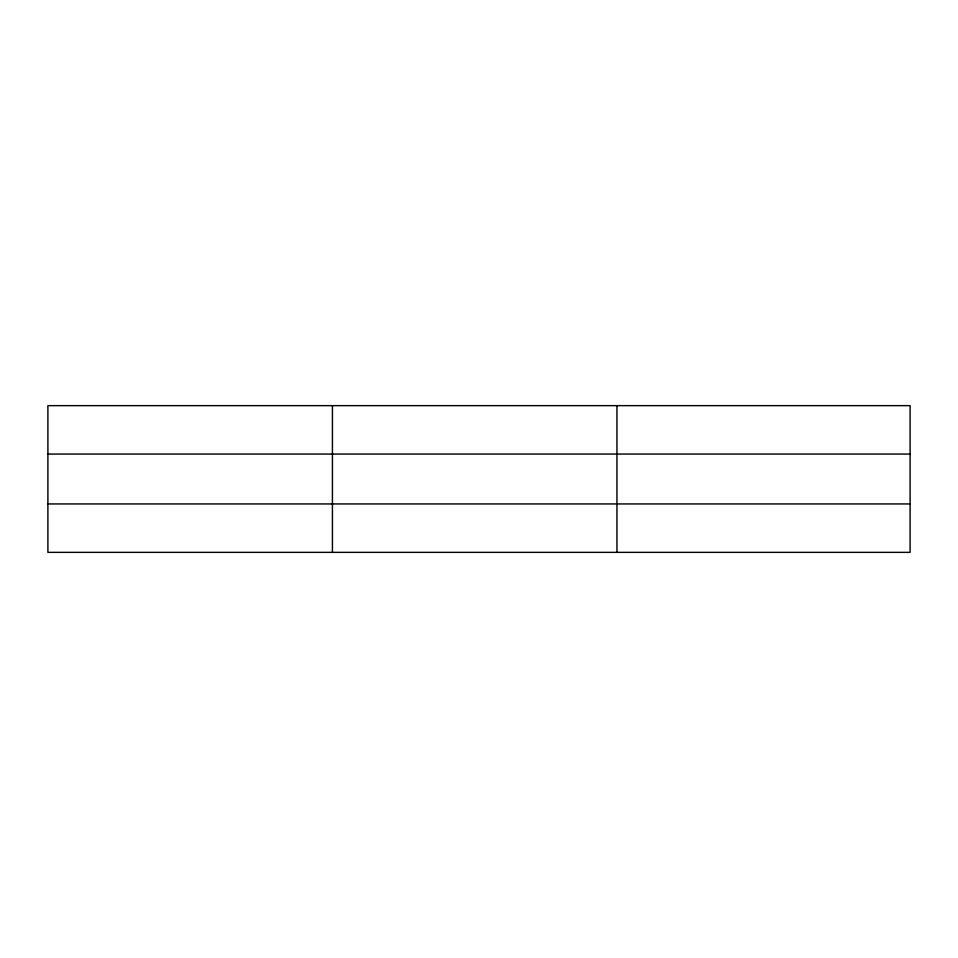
<?xml version="1.0" encoding="UTF-8"?>
<svg xmlns="http://www.w3.org/2000/svg" width="958" height="958" viewBox="0 0 958 958"><rect width="100%" height="100%" fill="white"/><g stroke="black" fill="none" stroke-linecap="round" stroke-linejoin="round"><path stroke-width="1.44" d="M332.426 405.641L332.426 552.359M616.952 405.641L616.952 552.359M910.1 503.944L910.1 552.359L47.9 552.359L47.9 405.641L910.1 405.641L910.1 503.944L47.9 503.944M47.9 454.056L910.1 454.056"/></g></svg>
